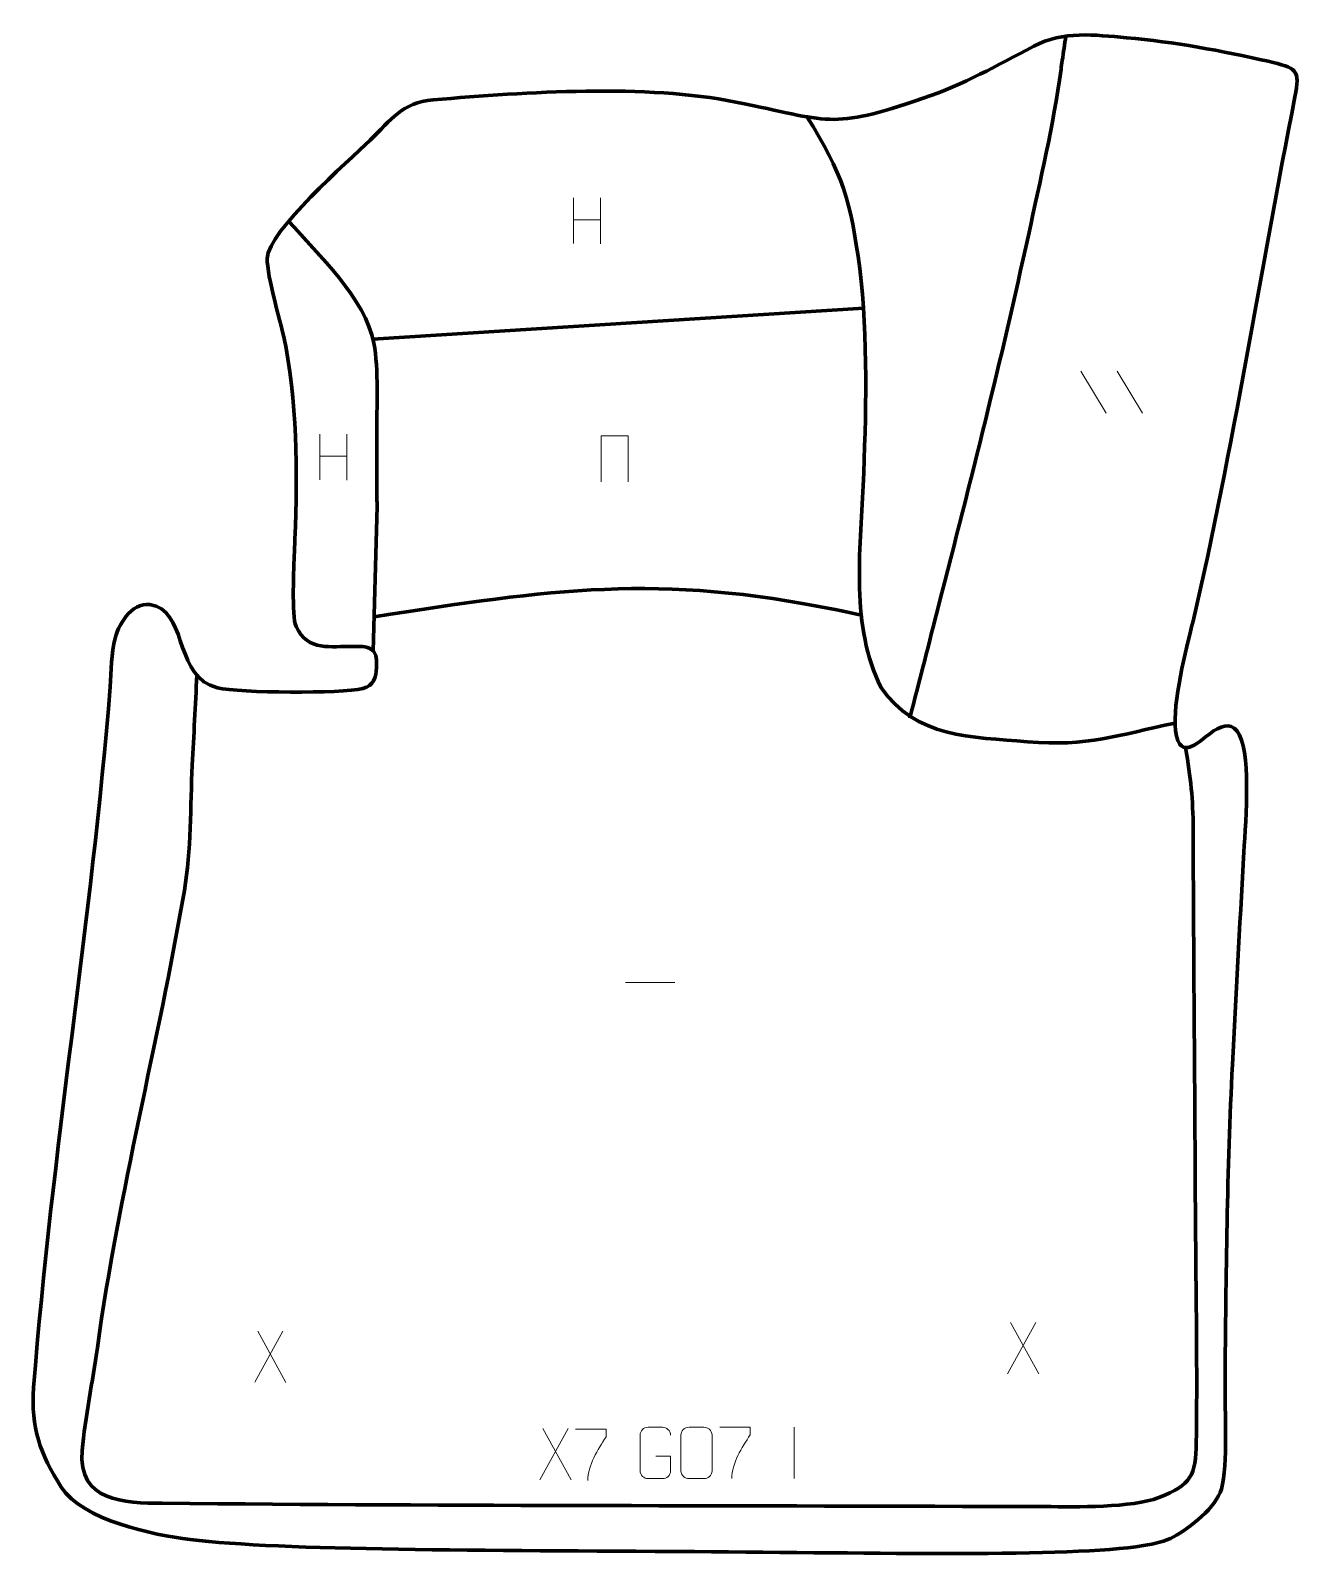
# Model space of a CAD drawing. Header units: millimetres. Extents: x 892 to 1509, y -60 to 682.
import ezdxf

# ---------------------------------------------------------------- set-up
doc = ezdxf.new("R2010")
doc.units = ezdxf.units.MM
doc.header["$MEASUREMENT"] = 0
doc.layers.add('layer 2', color=7, linetype='Continuous')
doc.layers.add('layer 3', color=7, linetype='Continuous')

msp = doc.modelspace()

# ---------------------------------------------------------------- linework, layer by layer
at = {"layer": 'layer 2', "color": 142, "lineweight": 158}
for points, knots in [([(1318.9543, 348.2276), (1323.679, 366.6544), (1328.4037, 385.0812), (1333.1283, 403.5081), (1333.1283, 403.5081), (1348.5397, 463.4611), (1363.4161, 522.3597), (1376.5867, 582.8919), (1376.5867, 582.8919), (1382.5797, 610.436), (1388.5222, 635.5433), (1392.4545, 663.6303), (1392.4545, 663.6303), (1392.6561, 665.0705), (1392.8627, 666.5093), (1393.0727, 667.9483), (1393.0727, 667.9483), (1393.6587, 671.8696), (1394.2447, 675.7909), (1394.8307, 679.7122)], [0, 0, 0, 0, 0.16666667, 0.16666667, 0.16666667, 0.16666667, 0.33333333, 0.33333333, 0.33333333, 0.33333333, 0.5, 0.5, 0.5, 0.5, 0.66666667, 0.66666667, 0.66666667, 0.66666667, 1, 1, 1, 1]), ([(1268.7799, 640.8697), (1286.4971, 612.7712), (1290.1541, 599.7016), (1294.6395, 566.8638), (1294.6395, 566.8638), (1298.7603, 534.0039), (1297.7115, 494.4622), (1296.3043, 461.1817), (1296.3043, 461.1817), (1294.7375, 430.2004), (1290.3439, 391.9726), (1304.8922, 363.3725), (1304.8922, 363.3725), (1321.7635, 338.4034), (1348.9056, 339.1882), (1376.1472, 336.8194), (1376.1472, 336.8194), (1405.4471, 334.2716), (1420.1985, 340.1299), (1447.9246, 345.8615)], [0, 0, 0, 0, 0.16666667, 0.16666667, 0.16666667, 0.16666667, 0.33333333, 0.33333333, 0.33333333, 0.33333333, 0.5, 0.5, 0.5, 0.5, 0.66666667, 0.66666667, 0.66666667, 0.66666667, 1, 1, 1, 1]), ([(1017.0562, 589.7802), (1031.5583, 573.3442), (1054.3031, 552.4878), (1058.5073, 530.4388), (1058.5073, 530.4388), (1060.8797, 517.9967), (1059.8713, 499.1312), (1059.91, 485.9497), (1059.91, 485.9497), (1059.9335, 477.9291), (1059.9554, 469.9085), (1059.9832, 461.8879), (1059.9832, 461.8879), (1059.994, 458.8803), (1060.0048, 455.8727), (1060.0156, 452.8651), (1060.0156, 452.8651), (1060.0156, 452.8651), (1060.021, 451.3613), (1060.021, 451.3613), (1060.021, 451.3613), (1060.021, 451.3613), (1058.1863, 380.8727), (1058.1863, 380.8727)], [0, 0, 0, 0, 0.14285714, 0.14285714, 0.14285714, 0.14285714, 0.28571429, 0.28571429, 0.28571429, 0.28571429, 0.42857143, 0.42857143, 0.42857143, 0.42857143, 0.57142857, 0.57142857, 0.57142857, 0.57142857, 0.71428571, 0.71428571, 0.71428571, 0.71428571, 1, 1, 1, 1]), ([(1058.6192, 397.5054), (1144.2264, 410.8561), (1196.7656, 418.6739), (1283.5412, 400.8434), (1283.5412, 400.8434), (1287.493, 400.0314), (1291.4441, 399.2219), (1295.3988, 398.4244)], [0, 0, 0, 0, 0.33333333, 0.33333333, 0.33333333, 0.33333333, 1, 1, 1, 1]), ([(1453.0169, 333.9526), (1455.4335, 318.6942), (1456.6508, 309.6976), (1456.6864, 294.0452), (1456.6864, 294.0452), (1456.8197, 235.5749), (1457.47, 177.1074), (1457.7042, 118.6376), (1457.7042, 118.6376), (1457.876, 78.016), (1458.7773, 37.0602), (1458.214, -3.5197), (1458.214, -3.5197), (1457.9867, -19.8957), (1455.8083, -24.3236), (1440.0702, -30.4878), (1440.0702, -30.4878), (1426.9599, -35.6227), (1399.7045, -34.9796), (1384.7631, -34.9227), (1384.7631, -34.9227), (1241.7519, -34.3836), (1098.6711, -34.6375), (955.672, -33.3091), (955.672, -33.3091), (937.1381, -33.1187), (914.5771, -32.5636), (916.7427, -7.676), (916.7427, -7.676), (918.141, 8.3938), (921.8497, 26.0313), (924.1117, 42.3239), (924.1117, 42.3239), (934.7143, 118.6938), (953.5078, 189.5332), (966.3967, 264.5485), (966.3967, 264.5485), (969.7258, 283.924), (969.2397, 305.5952), (970.2446, 325.4171), (970.2446, 325.4171), (970.9831, 339.9847), (971.7209, 354.5523), (972.4593, 369.1199)], [0, 0, 0, 0, 0.08333333, 0.08333333, 0.08333333, 0.08333333, 0.16666667, 0.16666667, 0.16666667, 0.16666667, 0.25, 0.25, 0.25, 0.25, 0.33333333, 0.33333333, 0.33333333, 0.33333333, 0.41666667, 0.41666667, 0.41666667, 0.41666667, 0.5, 0.5, 0.5, 0.5, 0.58333333, 0.58333333, 0.58333333, 0.58333333, 0.66666667, 0.66666667, 0.66666667, 0.66666667, 0.75, 0.75, 0.75, 0.75, 0.83333333, 0.83333333, 0.83333333, 0.83333333, 1, 1, 1, 1])]:
    msp.add_open_spline(points, degree=3, knots=knots, dxfattribs=at)
at = {"layer": 'layer 2', "color": 250, "lineweight": 9}
for points in [[(1155.4905, 601.1313), (1155.4905, 601.1313), (1155.4905, 578.9386), (1155.4905, 578.9386)], [(1168.6062, 601.1313), (1168.6062, 601.1313), (1168.6062, 578.781), (1168.6062, 578.781)], [(1155.508, 590.4889), (1155.508, 590.4889), (1168.6062, 590.4889), (1168.6062, 590.4889)], [(1402.0143, 516.9724), (1402.0143, 516.9724), (1414.3786, 496.4281), (1414.3786, 496.4281)], [(1419.7442, 516.9724), (1419.7442, 516.9724), (1432.1085, 496.4281), (1432.1085, 496.4281)], [(1032.2085, 486.2984), (1032.2085, 486.2984), (1032.2085, 464.1057), (1032.2085, 464.1057)], [(1045.3242, 486.2984), (1045.3242, 486.2984), (1045.3242, 463.9481), (1045.3242, 463.9481)], [(1032.226, 475.656), (1032.226, 475.656), (1045.3242, 475.656), (1045.3242, 475.656)], [(1180.73, 219.8429), (1180.73, 219.8429), (1204.708, 219.8429), (1204.708, 219.8429)], [(1380.2228, 54.5266), (1380.2228, 54.5266), (1366.4822, 29.6308), (1366.4822, 29.6308)], [(1367.9368, 54.5266), (1367.9368, 54.5266), (1381.6774, 29.5731), (1381.6774, 29.5731)], [(1014.3111, 50.4143), (1014.3111, 50.4143), (1000.5705, 25.5185), (1000.5705, 25.5185)], [(1002.0251, 50.4143), (1002.0251, 50.4143), (1015.7657, 25.4608), (1015.7657, 25.4608)], [(1152.8951, 3.0365), (1152.8951, 3.0365), (1139.1545, -21.8593), (1139.1545, -21.8593)], [(1140.6091, 3.0365), (1140.6091, 3.0365), (1154.3497, -21.917), (1154.3497, -21.917)], [(1262.7382, 3.687), (1262.7382, 3.687), (1262.7382, -21.2871), (1262.7382, -21.2871)]]:
    msp.add_open_spline(points, degree=3, dxfattribs=at)
at = {"layer": 'layer 2', "color": 142, "lineweight": 158}
msp.add_open_spline([(1058.0263, 532.4624), (1058.0263, 532.4624), (1296.6272, 547.5371), (1296.6272, 547.5371)], degree=3, dxfattribs=at)
at = {"layer": 'layer 2', "color": 250, "lineweight": 9}
for points, knots in [([(1168.8948, 463.0698), (1168.8948, 463.0698), (1168.8948, 485.4201), (1168.8948, 485.4201), (1168.8948, 485.4201), (1168.8948, 485.4201), (1182.0131, 485.4201), (1182.0131, 485.4201), (1182.0131, 485.4201), (1182.0131, 485.4201), (1182.0131, 463.0698), (1182.0131, 463.0698)], [0, 0, 0, 0, 0.25, 0.25, 0.25, 0.25, 0.5, 0.5, 0.5, 0.5, 1, 1, 1, 1]), ([(1156.5623, 2.6896), (1156.5623, 2.6896), (1171.3784, 2.6896), (1171.3784, 2.6896), (1171.3784, 2.6896), (1171.3781, 1.44), (1171.3781, 0.1904), (1171.3784, -1.0594), (1171.3784, -1.0594), (1167.384, -7.0565), (1162.4688, -14.8901), (1162.4688, -22.2689)], [0, 0, 0, 0, 0.25, 0.25, 0.25, 0.25, 0.5, 0.5, 0.5, 0.5, 1, 1, 1, 1]), ([(1195.5339, -10.3293), (1195.5339, -10.3293), (1202.702, -10.3293), (1202.702, -10.3293), (1202.702, -10.3293), (1202.702, -10.3293), (1202.702, -17.4974), (1202.702, -17.4974), (1202.702, -17.4974), (1202.5623, -19.8208), (1200.8851, -21.3004), (1198.7373, -21.3112), (1198.7373, -21.3112), (1196.4055, -21.3108), (1194.0735, -21.3108), (1191.742, -21.3112), (1191.742, -21.3112), (1189.8171, -21.4166), (1187.8449, -19.5321), (1187.8561, -17.5148), (1187.8561, -17.5148), (1187.8565, -11.7447), (1187.8565, -5.975), (1187.8561, -0.2057), (1187.8561, -0.2057), (1187.8603, 1.9324), (1189.6071, 3.6516), (1191.7594, 3.6382), (1191.7594, 3.6382), (1194.0851, 3.6382), (1196.4112, 3.6382), (1198.7373, 3.6382), (1198.7373, 3.6382), (1200.684, 3.6736), (1202.6754, 2.1821), (1202.702, -0.2556)], [0, 0, 0, 0, 0.1, 0.1, 0.1, 0.1, 0.2, 0.2, 0.2, 0.2, 0.3, 0.3, 0.3, 0.3, 0.4, 0.4, 0.4, 0.4, 0.5, 0.5, 0.5, 0.5, 0.6, 0.6, 0.6, 0.6, 0.7, 0.7, 0.7, 0.7, 0.8, 0.8, 0.8, 0.8, 1, 1, 1, 1]), ([(1211.6983, 3.661), (1214.0644, 3.661), (1216.4309, 3.661), (1218.7974, 3.661), (1218.7974, 3.661), (1220.7779, 3.6966), (1222.8039, 2.2023), (1222.831, -0.2398), (1222.831, -0.2398), (1222.8306, -5.9972), (1222.8306, -11.755), (1222.831, -17.5132), (1222.831, -17.5132), (1222.6889, -19.8408), (1220.9825, -21.3231), (1218.7974, -21.3339), (1218.7974, -21.3339), (1216.425, -21.3335), (1214.0526, -21.3335), (1211.6806, -21.3339), (1211.6806, -21.3339), (1209.7221, -21.4395), (1207.7157, -19.5516), (1207.7271, -17.5306), (1207.7271, -17.5306), (1207.7275, -11.75), (1207.7275, -5.9697), (1207.7271, -0.1899), (1207.7271, -0.1899), (1207.7314, 1.9521), (1209.5085, 3.6746), (1211.6983, 3.661)], [0, 0, 0, 0, 0.11111111, 0.11111111, 0.11111111, 0.11111111, 0.22222222, 0.22222222, 0.22222222, 0.22222222, 0.33333333, 0.33333333, 0.33333333, 0.33333333, 0.44444444, 0.44444444, 0.44444444, 0.44444444, 0.55555556, 0.55555556, 0.55555556, 0.55555556, 0.66666667, 0.66666667, 0.66666667, 0.66666667, 0.77777778, 0.77777778, 0.77777778, 0.77777778, 1, 1, 1, 1]), ([(1226.5623, 3.6896), (1226.5623, 3.6896), (1241.3784, 3.6896), (1241.3784, 3.6896), (1241.3784, 3.6896), (1241.3781, 2.44), (1241.3781, 1.1904), (1241.3784, -0.0594), (1241.3784, -0.0594), (1237.384, -6.0565), (1232.4688, -13.8901), (1232.4688, -21.2689)], [0, 0, 0, 0, 0.25, 0.25, 0.25, 0.25, 0.5, 0.5, 0.5, 0.5, 1, 1, 1, 1])]:
    msp.add_open_spline(points, degree=3, knots=knots, dxfattribs=at)
at = {"layer": 'layer 3', "color": 242, "lineweight": 158}
msp.add_open_spline([(893.1267, 22.906), (891.6255, 3.2645), (896.3176, -9.0788), (906.5602, -25.4921), (906.5602, -25.4921), (916.9801, -41.4931), (950.8373, -48.6857), (969.155, -50.9094), (969.155, -50.9094), (1014.119, -56.3678), (1112.5983, -56.1348), (1214.248, -56.7918), (1214.248, -56.7918), (1302.7741, -57.364), (1395.6865, -59.6341), (1432.4903, -53.8908), (1432.4903, -53.8908), (1437.9717, -53.0355), (1443.1995, -51.686), (1447.1393, -49.5869), (1447.1393, -49.5869), (1454.8015, -45.5046), (1468.141, -34.9391), (1470.3821, -26.4049), (1470.3821, -26.4049), (1473.5613, -14.2981), (1472.1045, 11.5186), (1472.1733, 25.8039), (1472.1733, 25.8039), (1472.5925, 77.1916), (1473.1462, 128.5612), (1475.7965, 179.8929), (1475.7965, 179.8929), (1477.5424, 213.3863), (1479.2831, 246.8909), (1481.1571, 280.3766), (1481.1571, 280.3766), (1481.9248, 294.0506), (1485.0248, 328.9276), (1479.2516, 339.9763), (1479.2516, 339.9763), (1476.0332, 346.1355), (1471.7239, 345.1159), (1466.5946, 342.0368), (1466.5946, 342.0368), (1460.4231, 337.8584), (1449.9771, 326.0447), (1448.1515, 342.1954), (1448.1515, 342.1954), (1446.5896, 356.0134), (1453.1803, 381.2726), (1456.6212, 395.424), (1456.6212, 395.424), (1476.4024, 479.8861), (1489.1481, 565.121), (1506.17, 650.1647), (1506.17, 650.1647), (1508.8307, 663.4577), (1506.8484, 664.3492), (1493.1242, 667.4836), (1493.1242, 667.4836), (1470.601, 672.6275), (1447.3893, 676.908), (1424.3528, 678.9792), (1424.3528, 678.9792), (1408.5004, 680.2671), (1393.7829, 682.4471), (1379.1829, 674.8098), (1379.1829, 674.8098), (1360.4314, 665.0009), (1346.0912, 656.6823), (1325.4673, 649.5078), (1325.4673, 649.5078), (1279.6576, 633.9692), (1280.4454, 638.4636), (1234.3951, 647.702), (1234.3951, 647.702), (1190.6732, 656.4732), (1132.8671, 652.6529), (1087.3882, 648.7399), (1087.3882, 648.7399), (1071.8522, 647.3135), (1067.02, 639.175), (1056.657, 629.1101), (1056.657, 629.1101), (1045.9096, 618.8166), (1007.1424, 585.0806), (1006.6611, 571.7116), (1006.6611, 571.7116), (1006.3593, 563.329), (1013.6807, 539.2822), (1015.6392, 529.108), (1015.6392, 529.108), (1021.7291, 495.5328), (1021.3057, 462.8128), (1019.8861, 428.9038), (1019.8861, 428.9038), (1019.5912, 421.8598), (1018.4314, 398.0186), (1020.6868, 392.8765), (1020.6868, 392.8765), (1026.1937, 380.3214), (1038.195, 383.4287), (1047.9787, 383.1084), (1047.9787, 383.1084), (1051.6858, 382.9871), (1054.4691, 383.6307), (1057.6516, 381.333), (1057.6516, 381.333), (1060.0035, 379.6351), (1059.8386, 376.0336), (1059.7778, 372.8478), (1059.7778, 372.8478), (1059.6895, 368.225), (1058.3571, 363.8914), (1053.0584, 362.6393), (1053.0584, 362.6393), (1042.7106, 360.1942), (993.2041, 360.4199), (982.4673, 363.0569), (982.4673, 363.0569), (961.9851, 368.0876), (967.7144, 397.1466), (952.6496, 402.617), (952.6496, 402.617), (952.6496, 402.617), (951.3594, 403.0855), (951.3594, 403.0855), (951.3594, 403.0855), (941.9508, 405.9146), (934.7865, 394.8871), (932.7651, 387.2168), (932.7651, 387.2168), (930.8095, 379.7967), (930.9161, 371.1196), (930.3628, 363.4297), (930.3628, 363.4297), (921.2584, 249.8886), (901.9532, 137.0262), (893.1267, 22.906)], degree=3, knots=[0, 0, 0, 0, 0.02777778, 0.02777778, 0.02777778, 0.02777778, 0.05555556, 0.05555556, 0.05555556, 0.05555556, 0.08333333, 0.08333333, 0.08333333, 0.08333333, 0.11111111, 0.11111111, 0.11111111, 0.11111111, 0.13888889, 0.13888889, 0.13888889, 0.13888889, 0.16666667, 0.16666667, 0.16666667, 0.16666667, 0.19444444, 0.19444444, 0.19444444, 0.19444444, 0.22222222, 0.22222222, 0.22222222, 0.22222222, 0.25, 0.25, 0.25, 0.25, 0.27777778, 0.27777778, 0.27777778, 0.27777778, 0.30555556, 0.30555556, 0.30555556, 0.30555556, 0.33333333, 0.33333333, 0.33333333, 0.33333333, 0.36111111, 0.36111111, 0.36111111, 0.36111111, 0.38888889, 0.38888889, 0.38888889, 0.38888889, 0.41666667, 0.41666667, 0.41666667, 0.41666667, 0.44444444, 0.44444444, 0.44444444, 0.44444444, 0.47222222, 0.47222222, 0.47222222, 0.47222222, 0.5, 0.5, 0.5, 0.5, 0.52777778, 0.52777778, 0.52777778, 0.52777778, 0.55555556, 0.55555556, 0.55555556, 0.55555556, 0.58333333, 0.58333333, 0.58333333, 0.58333333, 0.61111111, 0.61111111, 0.61111111, 0.61111111, 0.63888889, 0.63888889, 0.63888889, 0.63888889, 0.66666667, 0.66666667, 0.66666667, 0.66666667, 0.69444444, 0.69444444, 0.69444444, 0.69444444, 0.72222222, 0.72222222, 0.72222222, 0.72222222, 0.75, 0.75, 0.75, 0.75, 0.77777778, 0.77777778, 0.77777778, 0.77777778, 0.80555556, 0.80555556, 0.80555556, 0.80555556, 0.83333333, 0.83333333, 0.83333333, 0.83333333, 0.86111111, 0.86111111, 0.86111111, 0.86111111, 0.88888889, 0.88888889, 0.88888889, 0.88888889, 0.91666667, 0.91666667, 0.91666667, 0.91666667, 0.94444444, 0.94444444, 0.94444444, 0.94444444, 1, 1, 1, 1], dxfattribs=at)

doc.saveas('drawing.dxf')
